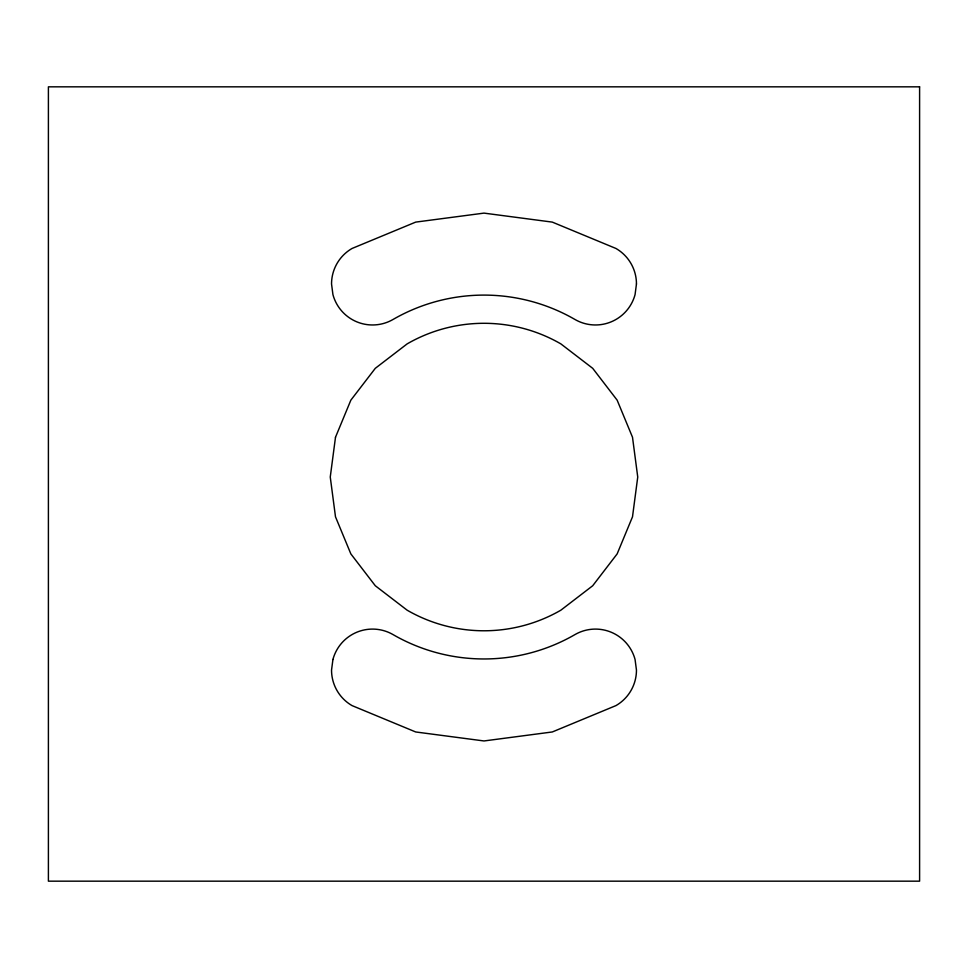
<?xml version="1.0" encoding="UTF-8"?>
<svg xmlns="http://www.w3.org/2000/svg" width="968" height="968" viewBox="0 0 968 968"><rect width="100%" height="100%" fill="white"/><g stroke="black" fill="none" stroke-linecap="round" stroke-linejoin="round"><path stroke-width="1.45" d="M335.497 437.246L330.257 477.03L335.497 516.827L350.852 553.902L375.294 585.749L407.129 610.179A153.743 153.743 0 0 0 560.871 610.179L592.706 585.749L617.148 553.902L632.503 516.827L637.743 477.03L632.503 437.246L617.148 400.159L592.706 368.324L560.871 343.894A153.743 153.743 0 0 0 407.129 343.894L375.294 368.324L350.852 400.159L335.497 437.246M332.931 659.486L331.54 670.098A40.995 40.995 0 0 0 352.037 705.599L415.695 731.965L484 740.956L552.304 731.965L615.963 705.599A40.995 40.995 0 0 0 636.46 670.098L635.068 659.486A40.995 40.995 0 0 0 574.968 634.585A181.923 181.923 0 0 1 393.032 634.585A40.995 40.995 0 0 0 332.931 659.486M636.46 283.975L635.068 294.587A40.995 40.995 0 0 1 574.968 319.476A181.923 181.923 0 0 0 393.032 319.476A40.995 40.995 0 0 1 332.931 294.587L331.54 283.975A40.995 40.995 0 0 1 352.037 248.473L415.695 222.108L484 213.117L552.304 222.108L615.963 248.473A40.995 40.995 0 0 1 636.46 283.975M919.6 86.83L48.4 86.83L48.4 881.17L919.6 881.17L919.6 86.83"/></g></svg>
